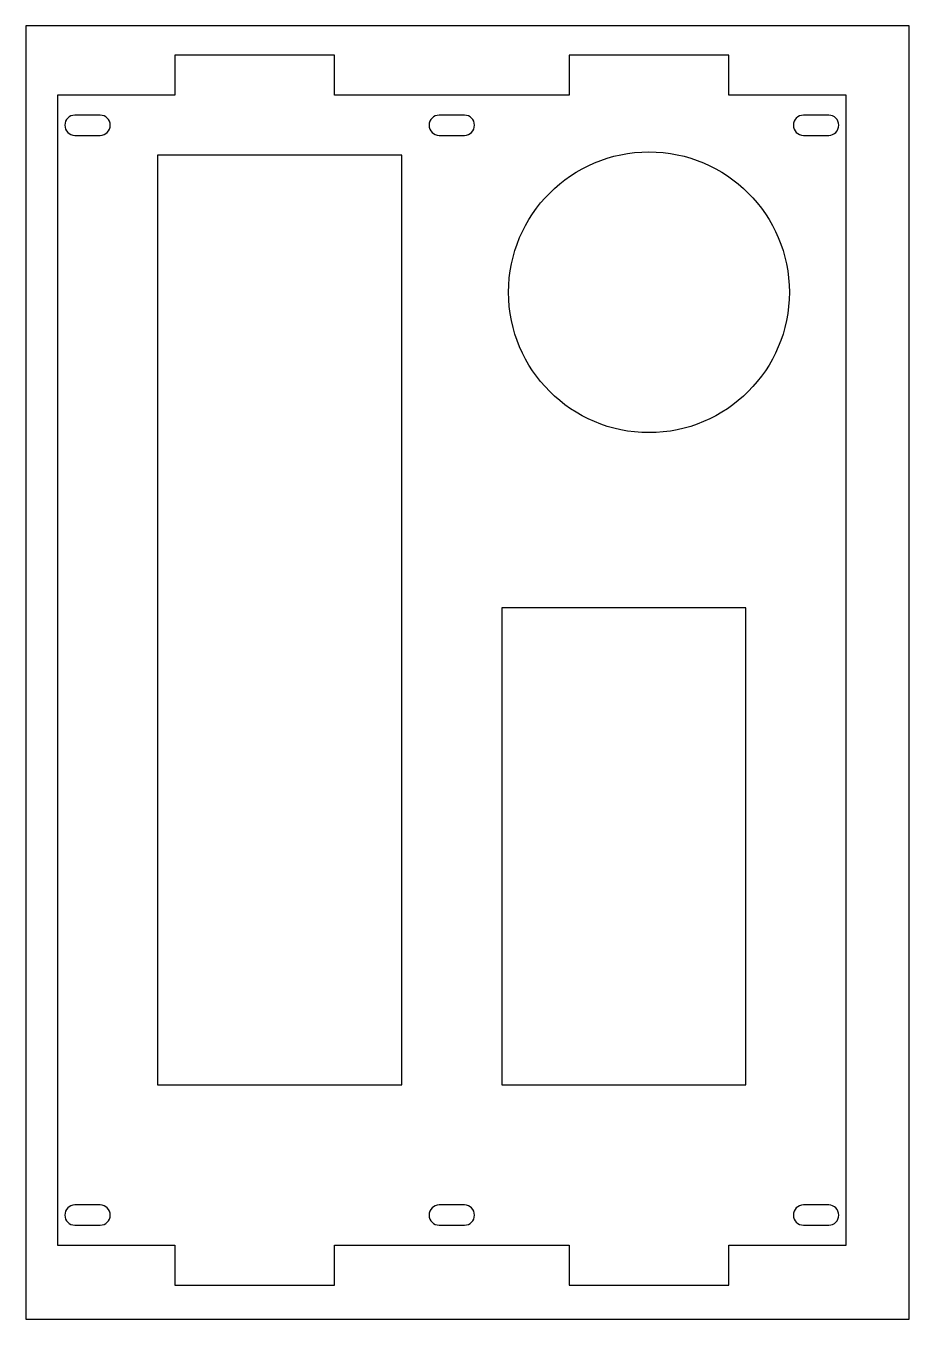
# Model space of a CAD drawing. Header units: millimetres. Extents: x 0 to 280, y 0 to 410.
import ezdxf

# ---------------------------------------------------------------- set-up
doc = ezdxf.new("R2010")
doc.units = ezdxf.units.MM

msp = doc.modelspace()

# ---------------------------------------------------------------- linework, layer by layer
msp.add_lwpolyline([(0, 0), (280, 0), (280, 410), (0, 410)], close=True)
at = {"color": 7, "linetype": 'Continuous', "lineweight": 25}
for points in [[(10.03, 23.44), (47.23, 23.44), (47.23, 10.74), (97.83, 10.74), (97.83, 23.44), (172.23, 23.44), (172.23, 10.74), (222.83, 10.74), (222.83, 23.44), (260.03, 23.44), (260.03, 388.04), (222.83, 388.04), (222.83, 400.74), (172.23, 400.74), (172.23, 388.04), (97.83, 388.04), (97.83, 400.74), (47.23, 400.74), (47.23, 388.04), (10.03, 388.04)], [(119.15, 74.24), (119.15, 368.99), (41.78, 368.99), (41.78, 74.24)], [(228.28, 74.24), (228.28, 225.54), (150.9, 225.54), (150.9, 74.24)]]:
    msp.add_lwpolyline(points, close=True, dxfattribs=at)
for points in [[(23.55, 375.29, 1), (23.55, 381.69), (15.55, 381.69, 1), (15.55, 375.29)], [(131.03, 381.69, 1), (131.03, 375.29), (139.03, 375.29, 1), (139.03, 381.69)], [(254.5, 375.29, 1), (254.5, 381.69), (246.5, 381.69, 1), (246.5, 375.29)], [(23.55, 29.79, 1), (23.55, 36.19), (15.55, 36.19, 1), (15.55, 29.79)], [(139.03, 29.79, 1), (139.03, 36.19), (131.03, 36.19, 1), (131.03, 29.79)], [(254.5, 29.79, 1), (254.5, 36.19), (246.5, 36.19, 1), (246.5, 29.79)]]:
    msp.add_lwpolyline(points, format="xyb", close=True, dxfattribs=at)
msp.add_circle((197.53, 325.54), 44.5, dxfattribs=at)

doc.saveas('drawing.dxf')
